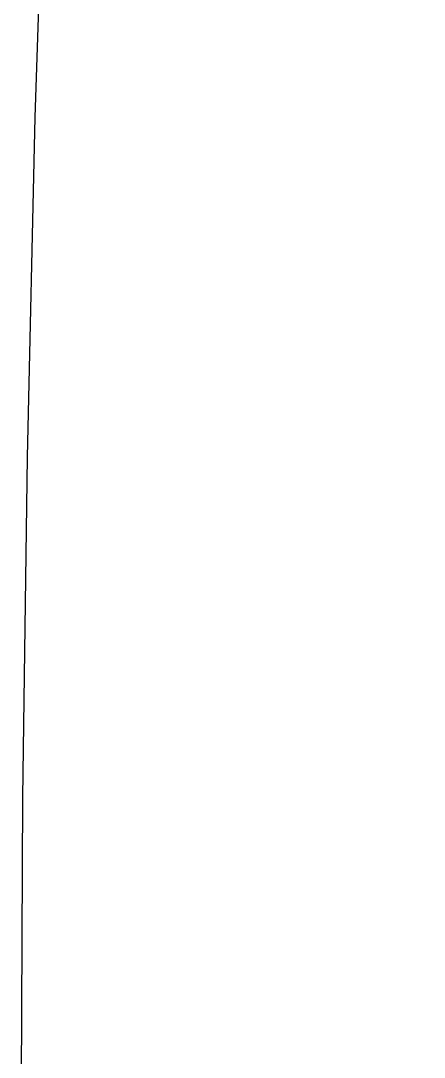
# Model space of a CAD drawing. Header units: centimetres. Extents: x 0.3 to 84.3, y 0.3 to 59.7.
# Drawn here: x 59.7317 to 59.7611, y 11.9445 to 12.0201 of the extents above; entities that cross this region are included whole.
import ezdxf

# ---------------------------------------------------------------- set-up
doc = ezdxf.new("R2010")
doc.units = ezdxf.units.CM
doc.linetypes.add('AUSGEZOGEN', pattern=[0])
doc.linetypes.add('VERDECKT', pattern=[9.524999999999999, 6.35, -3.175])
doc.layers.add('Oeffnungsrichtung Fenster', color=7, linetype='AUSGEZOGEN', lineweight=25)

msp = doc.modelspace()

# ---------------------------------------------------------------- linework, layer by layer
at = {"layer": 'Oeffnungsrichtung Fenster', "color": 7, "linetype": 'VERDECKT', "lineweight": 25}
msp.add_arc((62.40939861194951, 11.93859898664572), 2.677692956988288, 171.5038358463382, 180, dxfattribs=at)

doc.saveas('drawing.dxf')
